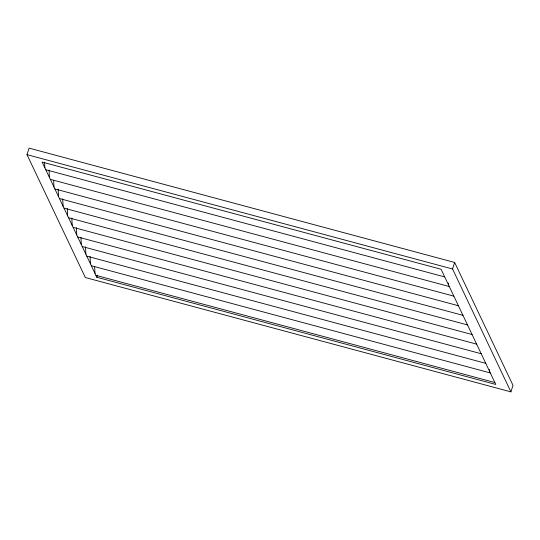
<?xml version="1.0" encoding="UTF-8"?>
<svg xmlns="http://www.w3.org/2000/svg" width="540" height="540" viewBox="0 0 540 540"><rect width="100%" height="100%" fill="white"/><g stroke="black" fill="none" stroke-linecap="round" stroke-linejoin="round"><path stroke-width="0.81" d="M27 154.649L29.093 148.129L454.653 262.467L513 385.351L510.908 391.871L85.347 277.533L27 154.649L452.561 268.988L510.908 391.871M96.822 277.263L42.12 162.061L441.086 269.257L495.788 384.46L96.822 277.263L97.524 275.09M452.561 268.988L454.653 262.467M45.772 169.742L444.731 276.939M50.328 179.341L449.294 286.538M54.884 188.939L453.85 296.136M59.447 198.544L458.406 305.741M64.004 208.143L462.969 315.34M68.56 217.742L467.525 324.938M73.123 227.34L472.082 334.537M77.679 236.945L476.645 344.142M82.235 246.544L481.201 353.74M86.798 256.142L485.757 363.339M91.355 265.741L490.32 372.938M95.911 275.346L494.876 382.543M489.321 369.38L489.409 371.021M448.295 282.98L448.382 284.621M94.655 266.875L95 273.422M90.058 256.453L90.443 263.824M85.496 246.854L85.887 254.225M80.939 237.256L81.324 244.627M76.383 227.657L76.768 235.022M71.82 218.052L72.212 225.423M67.264 208.454L67.648 215.825M62.708 198.855L63.092 206.226M58.145 189.257L58.536 196.621M53.629 180.475L53.973 187.022M49.032 170.053L49.417 177.424M44.557 162.088L44.861 167.825"/></g></svg>
